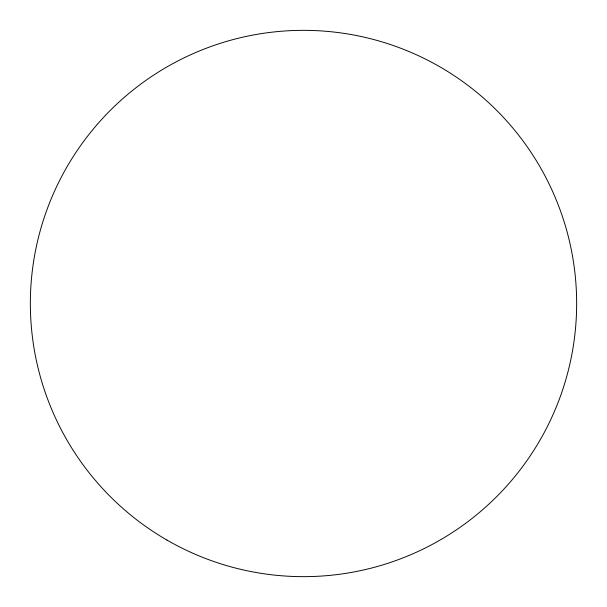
<?xml version="1.0" encoding="UTF-8"?>
<svg xmlns="http://www.w3.org/2000/svg" width="607" height="607" viewBox="0 0 607 607"><rect width="100%" height="100%" fill="white"/><g stroke="black" fill="none" stroke-linecap="round" stroke-linejoin="round"><path stroke-width="0.91" d="M166.925 540.055A273.15 273.15 0 0 0 576.65 303.5A273.15 273.15 0 0 0 166.925 66.945A273.15 273.15 0 0 0 166.925 540.055"/></g></svg>
